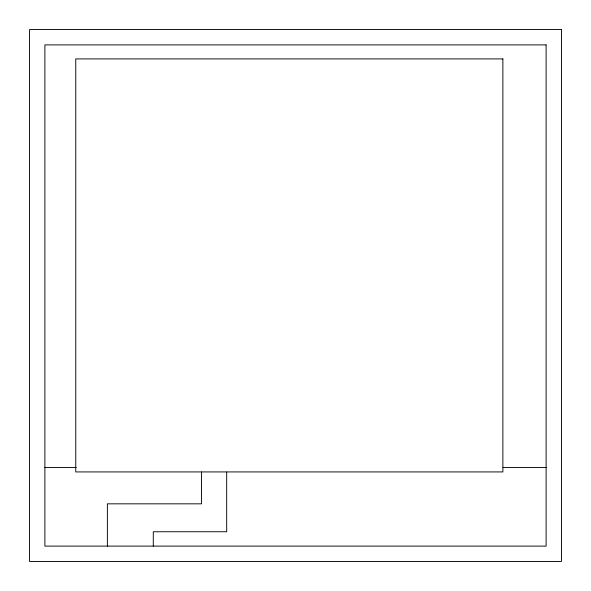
<?xml version="1.0" encoding="UTF-8"?>
<svg xmlns="http://www.w3.org/2000/svg" width="591" height="591" viewBox="0 0 591 591"><rect width="100%" height="100%" fill="white"/><g stroke="black" fill="none" stroke-linecap="round" stroke-linejoin="round"><path stroke-width="0.89" d="M44.886 467.503L76.195 467.503M503.052 467.503L546.114 467.503M226.685 472.091L226.685 531.752L153.283 531.752L153.283 546.114M201.531 472.039L201.531 503.827L107.385 503.827L107.385 546.114M561.45 29.55L29.55 29.55L29.55 561.45L561.45 561.45L561.45 29.55M546.114 44.886L44.886 44.886L44.886 546.114L546.114 546.114L546.114 44.886M502.875 58.908L75.759 58.908L75.759 471.928L502.875 471.928L502.875 58.908"/></g></svg>
